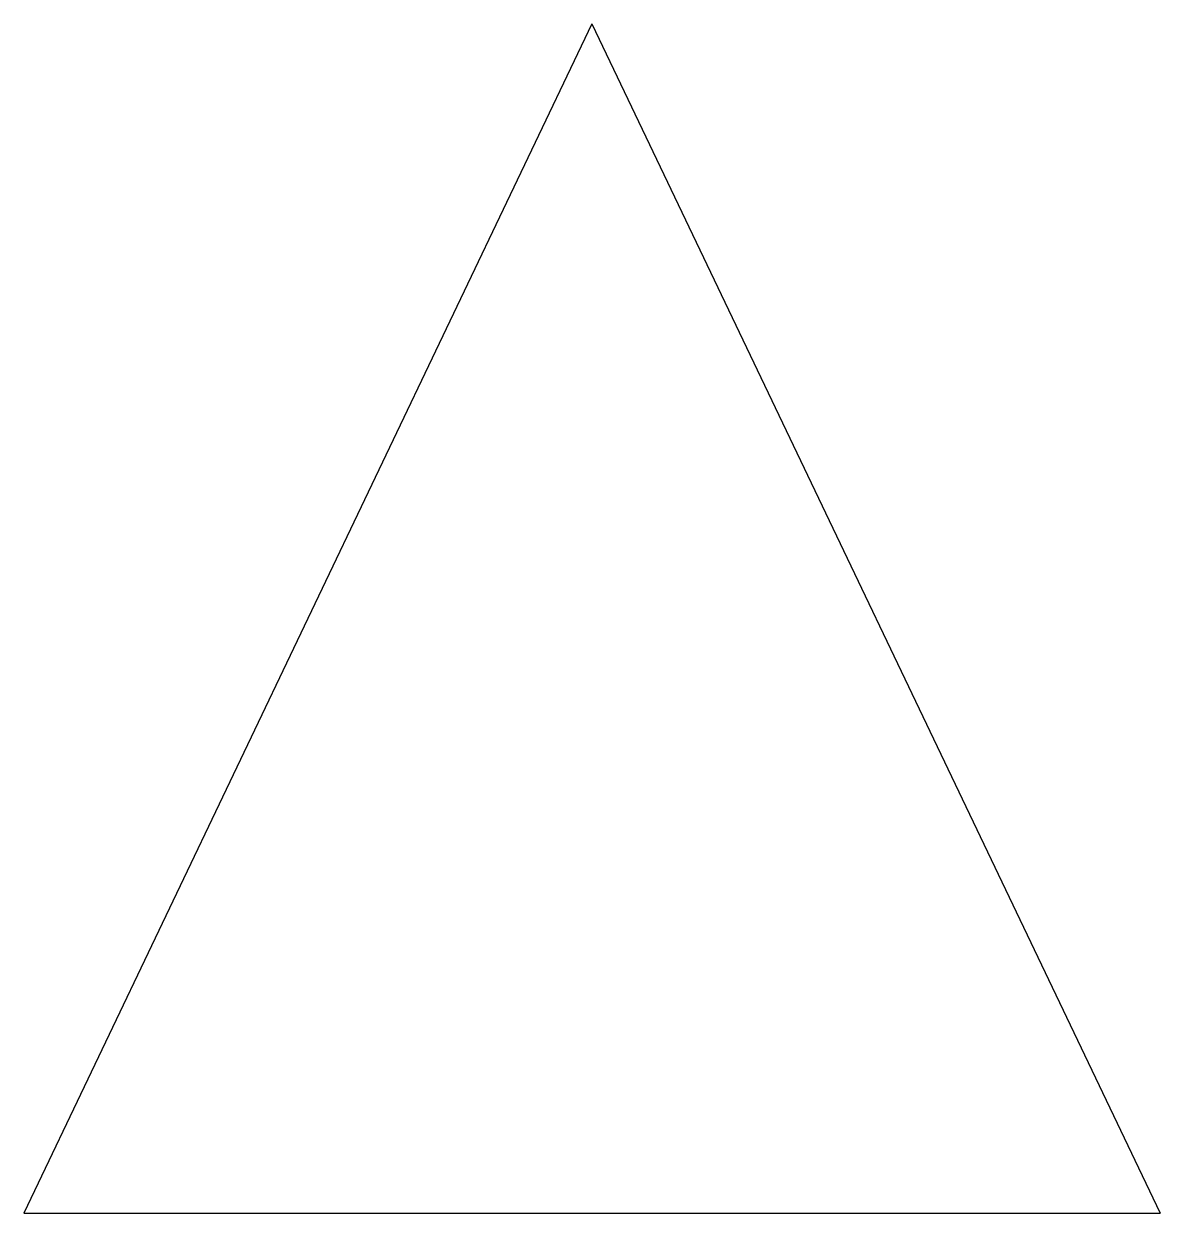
# Model space of a CAD drawing. Header units: millimetres. Extents: x 200 to 341, y 50 to 198.
import ezdxf

# ---------------------------------------------------------------- set-up
doc = ezdxf.new("R2010")
doc.units = ezdxf.units.MM

msp = doc.modelspace()

# ---------------------------------------------------------------- linework, layer by layer
for p, q in [((270.710678, 197.986486), (200, 50)), ((270.710678, 197.986486), (341.421356, 50)), ((200, 50), (341.421356, 50)), ((200, 50), (341.421356, 50))]:
    msp.add_line(p, q)

doc.saveas('drawing.dxf')
